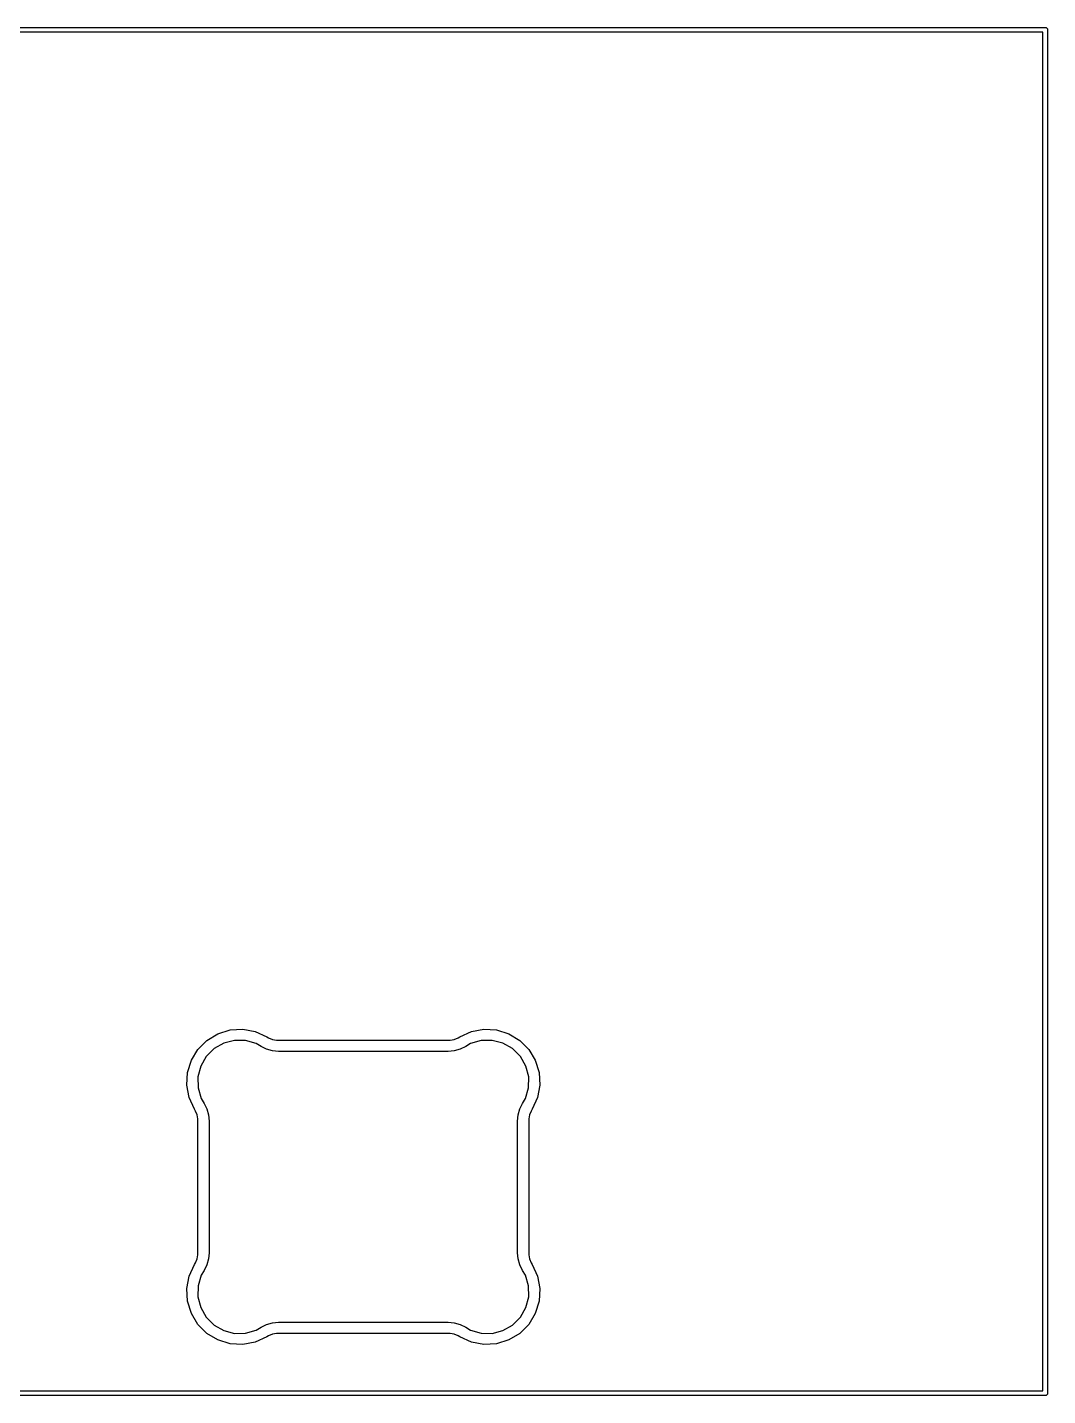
# Model space of a CAD drawing. Header units: millimetres. Extents: x 53 to 494, y -224 to -59.
# Drawn here: x 125.61 to 136.46, y -199.73 to -185.19 of the extents above; entities that cross this region are included whole.
import ezdxf

# ---------------------------------------------------------------- set-up
doc = ezdxf.new("R2010")
doc.units = ezdxf.units.MM
for name, color, linetype, true_color in [('Edge.Cuts', 254, 'CONTINUOUS', 0xd0d2cd), ('F.Courtyard', 6, 'CONTINUOUS', 0xff26e2), ('User.Eco2', 31, 'CONTINUOUS', 0xd8c852)]:
    doc.layers.add(name, color=color, linetype=linetype, true_color=true_color)

msp = doc.modelspace()

# ---------------------------------------------------------------- linework, layer by layer
at = {"layer": 'Edge.Cuts', "linetype": 'CONTINUOUS'}
for p, q in [((121.9305, -185.185), (136.4305, -185.185)), ((136.4305, -185.185), (136.440067, -185.186903)), ((136.440067, -185.186903), (136.453597, -185.200433)), ((136.453597, -185.200433), (136.4555, -185.21)), ((136.4555, -185.21), (136.4555, -199.71)), ((136.4055, -185.235), (121.9555, -185.235)), ((136.4055, -199.685), (136.4055, -185.235)), ((127.763474, -195.846817), (127.898681, -195.838957)), ((127.898681, -195.838957), (128.03182, -195.863786)), ((130.32918, -195.863787), (130.462319, -195.838959)), ((130.462319, -195.838959), (130.597526, -195.84682)), ((127.422383, -196.05265), (127.51815, -195.956883)), ((127.51815, -195.956883), (127.634108, -195.886908)), ((127.696517, -195.986592), (127.594035, -196.045093)), ((127.634108, -195.886908), (127.763474, -195.846817)), ((127.810793, -195.957166), (127.696517, -195.986592)), ((127.928784, -195.958896), (127.810793, -195.957166)), ((128.042149, -195.99166), (127.928784, -195.958896)), ((128.03182, -195.863786), (128.155103, -195.919851)), ((128.155103, -195.919851), (128.155104, -195.919852)), ((128.155104, -195.919852), (128.173858, -195.931326)), ((128.173858, -195.931326), (128.214925, -195.947035)), ((128.214925, -195.947035), (128.258163, -195.955023)), ((128.258163, -195.955023), (128.280146, -195.955)), ((128.280146, -195.955), (128.280147, -195.955)), ((128.280147, -195.955), (129.1805, -195.955)), ((129.1805, -195.955), (130.080853, -195.955)), ((130.080853, -195.955), (130.080854, -195.955)), ((130.080854, -195.955), (130.102838, -195.955023)), ((130.102838, -195.955023), (130.146075, -195.947036)), ((130.146075, -195.947036), (130.187142, -195.931327)), ((130.187142, -195.931327), (130.205894, -195.919853)), ((130.205894, -195.919853), (130.205896, -195.919852)), ((130.205896, -195.919852), (130.32918, -195.863787)), ((130.432215, -195.958898), (130.318851, -195.991661)), ((130.550206, -195.957168), (130.432215, -195.958898)), ((130.664482, -195.986594), (130.550206, -195.957168)), ((130.597526, -195.84682), (130.726891, -195.88691)), ((130.766963, -196.045096), (130.664482, -195.986594)), ((130.726891, -195.88691), (130.842848, -195.956885)), ((130.842848, -195.956885), (130.938615, -196.052652)), ((127.352408, -196.168608), (127.422383, -196.05265)), ((127.510593, -196.128535), (127.452092, -196.231017)), ((127.594035, -196.045093), (127.510593, -196.128535)), ((128.092584, -196.022279), (128.042149, -195.99166)), ((128.092585, -196.022279), (128.092584, -196.022279)), ((128.092586, -196.02228), (128.092585, -196.022279)), ((128.151527, -196.051239), (128.092586, -196.02228)), ((128.214748, -196.069009), (128.151527, -196.051239)), ((128.280146, -196.075), (128.214748, -196.069009)), ((128.280147, -196.075), (128.280146, -196.074999)), ((128.280146, -196.074999), (128.280146, -196.075)), ((129.1805, -196.075), (128.280147, -196.075)), ((130.080852, -196.075), (129.1805, -196.075)), ((130.080853, -196.075), (130.080852, -196.075)), ((130.146251, -196.06901), (130.080853, -196.074999)), ((130.080853, -196.074999), (130.080853, -196.075)), ((130.209474, -196.05124), (130.146251, -196.06901)), ((130.268416, -196.022279), (130.209474, -196.05124)), ((130.268417, -196.022277), (130.268416, -196.022279)), ((130.318851, -195.991661), (130.268417, -196.022277)), ((130.850404, -196.128537), (130.766963, -196.045096)), ((130.908906, -196.231018), (130.850404, -196.128537)), ((130.938615, -196.052652), (131.00859, -196.168609)), ((127.312317, -196.297974), (127.352408, -196.168608)), ((127.452092, -196.231017), (127.422666, -196.345293)), ((130.938332, -196.345294), (130.908906, -196.231018)), ((131.00859, -196.168609), (131.04868, -196.297974)), ((127.304457, -196.433181), (127.312317, -196.297974)), ((127.422666, -196.345293), (127.424396, -196.463284)), ((130.936602, -196.463285), (130.938332, -196.345294)), ((131.04868, -196.297974), (131.056541, -196.433181)), ((127.329286, -196.56632), (127.304457, -196.433181)), ((127.385353, -196.689606), (127.329286, -196.56632)), ((127.424396, -196.463284), (127.45716, -196.576649)), ((130.903839, -196.576649), (130.936602, -196.463285)), ((131.031713, -196.56632), (130.975647, -196.689603)), ((131.056541, -196.433181), (131.031713, -196.56632)), ((127.385354, -196.689607), (127.385353, -196.689606)), ((127.396828, -196.708359), (127.385354, -196.689607)), ((127.412537, -196.749425), (127.396828, -196.708359)), ((127.45716, -196.576649), (127.487779, -196.627084)), ((127.487779, -196.627084), (127.487779, -196.627085)), ((127.487779, -196.627085), (127.51674, -196.686026)), ((127.51674, -196.686026), (127.534511, -196.749249)), ((130.82649, -196.749249), (130.84426, -196.686026)), ((130.84426, -196.686026), (130.873221, -196.627084)), ((130.873221, -196.627084), (130.873222, -196.627082)), ((130.873222, -196.627082), (130.903839, -196.576649)), ((130.964173, -196.708358), (130.948464, -196.749425)), ((130.975647, -196.689606), (130.964173, -196.708358)), ((130.975647, -196.689603), (130.975647, -196.689606)), ((127.420524, -196.792661), (127.412537, -196.749425)), ((127.420499, -197.515), (127.4205, -196.814647)), ((127.4205, -196.814645), (127.420524, -196.792661)), ((127.4205, -196.814647), (127.4205, -196.814645)), ((127.534511, -196.749249), (127.540499, -196.814645)), ((127.540499, -196.814645), (127.5405, -196.814647)), ((127.5405, -196.814647), (127.540499, -197.515)), ((130.8205, -196.814645), (130.82649, -196.749249)), ((130.8205, -196.814647), (130.8205, -196.814645)), ((130.820501, -197.515), (130.8205, -196.814647)), ((130.948464, -196.749425), (130.940477, -196.792662)), ((130.940477, -196.792662), (130.9405, -196.814645)), ((130.9405, -196.814645), (130.9405, -196.814647)), ((130.9405, -196.814647), (130.940501, -197.515)), ((127.4205, -198.215353), (127.420499, -197.515)), ((127.540499, -197.515), (127.5405, -198.215353)), ((130.8205, -198.215351), (130.820501, -197.515)), ((130.940501, -197.515), (130.9405, -198.215353)), ((127.396837, -198.321634), (127.412547, -198.280578)), ((127.412547, -198.280578), (127.420528, -198.23735)), ((127.420502, -198.215364), (127.4205, -198.215353)), ((127.4205, -198.215371), (127.420502, -198.215364)), ((127.420528, -198.23735), (127.4205, -198.215371)), ((127.534522, -198.280748), (127.516747, -198.343983)), ((127.540496, -198.215368), (127.534522, -198.280748)), ((127.5405, -198.215353), (127.540496, -198.215368)), ((130.8205, -198.215352), (130.8205, -198.215351)), ((130.82649, -198.280751), (130.8205, -198.215352)), ((130.84426, -198.343974), (130.82649, -198.280751)), ((130.9405, -198.215354), (130.940477, -198.237338)), ((130.940477, -198.237338), (130.948464, -198.280575)), ((130.9405, -198.215353), (130.9405, -198.215354)), ((130.948464, -198.280575), (130.964173, -198.321642)), ((127.329287, -198.46368), (127.385353, -198.340395)), ((127.385353, -198.340395), (127.385359, -198.340389)), ((127.385359, -198.340389), (127.385362, -198.340379)), ((127.385362, -198.340379), (127.396837, -198.321634)), ((127.457161, -198.453351), (127.424398, -198.566715)), ((127.487768, -198.402932), (127.457161, -198.453351)), ((127.48777, -198.402931), (127.487768, -198.402932)), ((127.487773, -198.402924), (127.48777, -198.402931)), ((127.487779, -198.402915), (127.487773, -198.402924)), ((127.48778, -198.40291), (127.487779, -198.402915)), ((127.516747, -198.343983), (127.48778, -198.40291)), ((130.873221, -198.402916), (130.84426, -198.343974)), ((130.873222, -198.402917), (130.873221, -198.402916)), ((130.90384, -198.453351), (130.873222, -198.402917)), ((130.936603, -198.566715), (130.90384, -198.453351)), ((130.964173, -198.321642), (130.975647, -198.340394)), ((130.975647, -198.340394), (130.975647, -198.340395)), ((130.975647, -198.340395), (131.031713, -198.46368)), ((127.304459, -198.596819), (127.329287, -198.46368)), ((127.31232, -198.732026), (127.304459, -198.596819)), ((127.424398, -198.566715), (127.422668, -198.684706)), ((130.938333, -198.684706), (130.936603, -198.566715)), ((131.031713, -198.46368), (131.056542, -198.596819)), ((131.056542, -198.596819), (131.048681, -198.732026)), ((127.35241, -198.861391), (127.31232, -198.732026)), ((127.422668, -198.684706), (127.452094, -198.798982)), ((130.908907, -198.798982), (130.938333, -198.684706)), ((131.048681, -198.732026), (131.008591, -198.861391)), ((127.422385, -198.977348), (127.35241, -198.861391)), ((127.452094, -198.798982), (127.510596, -198.901463)), ((130.850405, -198.901464), (130.908907, -198.798982)), ((131.008591, -198.861391), (130.938616, -198.977349)), ((127.518152, -199.073115), (127.422385, -198.977348)), ((127.510596, -198.901463), (127.594037, -198.984904)), ((127.594037, -198.984904), (127.696518, -199.043406)), ((127.696518, -199.043406), (127.810794, -199.072832)), ((127.928785, -199.071102), (128.042149, -199.038339)), ((128.042149, -199.038339), (128.092585, -199.007721)), ((128.092585, -199.00772), (128.151526, -198.97876)), ((128.092585, -199.007721), (128.092585, -199.00772)), ((128.151526, -198.97876), (128.214749, -198.960989)), ((128.214749, -198.960989), (128.280145, -198.955)), ((128.280145, -198.955), (128.280147, -198.955)), ((128.280147, -198.955), (129.1805, -198.955)), ((129.1805, -198.955), (130.080853, -198.955)), ((130.080853, -198.955), (130.146251, -198.96099)), ((130.146251, -198.96099), (130.209474, -198.97876)), ((130.209474, -198.97876), (130.268416, -199.007721)), ((130.268416, -199.007721), (130.268417, -199.007722)), ((130.268417, -199.007722), (130.318851, -199.03834)), ((130.318851, -199.03834), (130.432215, -199.071103)), ((130.550206, -199.072833), (130.664482, -199.043407)), ((130.664482, -199.043407), (130.766964, -198.984905)), ((130.766964, -198.984905), (130.850405, -198.901464)), ((130.938616, -198.977349), (130.842849, -199.073116)), ((127.634109, -199.14309), (127.518152, -199.073115)), ((127.763474, -199.18318), (127.634109, -199.14309)), ((127.898681, -199.191041), (127.763474, -199.18318)), ((127.810794, -199.072832), (127.928785, -199.071102)), ((128.03182, -199.166213), (127.898681, -199.191041)), ((128.155105, -199.110147), (128.03182, -199.166213)), ((128.155107, -199.110146), (128.155105, -199.110146)), ((128.155105, -199.110146), (128.155105, -199.110147)), ((128.173859, -199.098672), (128.155107, -199.110146)), ((128.214925, -199.082963), (128.173859, -199.098672)), ((128.258161, -199.074976), (128.214925, -199.082963)), ((128.280145, -199.075), (128.258161, -199.074976)), ((128.280147, -199.075), (128.280145, -199.074999)), ((128.280145, -199.074999), (128.280145, -199.075)), ((129.1805, -199.075), (128.280147, -199.075)), ((130.080853, -199.075), (129.1805, -199.075)), ((130.080854, -199.075), (130.080853, -199.074999)), ((130.080853, -199.074999), (130.080853, -199.075)), ((130.102838, -199.074977), (130.080854, -199.075)), ((130.146075, -199.082964), (130.102838, -199.074977)), ((130.187142, -199.098673), (130.146075, -199.082964)), ((130.205894, -199.110147), (130.187142, -199.098673)), ((130.205896, -199.110147), (130.205894, -199.110147)), ((130.32918, -199.166213), (130.205896, -199.110147)), ((130.462319, -199.191042), (130.32918, -199.166213)), ((130.432215, -199.071103), (130.550206, -199.072833)), ((130.597526, -199.183181), (130.462319, -199.191042)), ((130.726891, -199.143091), (130.597526, -199.183181)), ((130.842849, -199.073116), (130.726891, -199.143091)), ((136.4305, -199.735), (121.9305, -199.735)), ((121.9555, -199.685), (136.4055, -199.685)), ((136.440067, -199.733097), (136.4305, -199.735)), ((136.453597, -199.719567), (136.440067, -199.733097)), ((136.4555, -199.71), (136.453597, -199.719567))]:
    msp.add_line(p, q, dxfattribs=at)
at = {"layer": 'F.Courtyard', "linetype": 'CONTINUOUS'}
for p, q in [((121.9305, -185.185), (136.4305, -185.185)), ((136.4305, -185.185), (136.440067, -185.186903)), ((136.440067, -185.186903), (136.453597, -185.200433)), ((136.453597, -185.200433), (136.4555, -185.21)), ((136.4555, -185.21), (136.4555, -199.71)), ((136.4055, -185.235), (121.9555, -185.235)), ((136.4055, -199.685), (136.4055, -185.235)), ((127.763474, -195.846817), (127.898681, -195.838957)), ((127.898681, -195.838957), (128.03182, -195.863786)), ((130.32918, -195.863787), (130.462319, -195.838959)), ((130.462319, -195.838959), (130.597526, -195.84682)), ((127.422383, -196.05265), (127.51815, -195.956883)), ((127.51815, -195.956883), (127.634108, -195.886908)), ((127.696517, -195.986592), (127.594035, -196.045093)), ((127.634108, -195.886908), (127.763474, -195.846817)), ((127.810793, -195.957166), (127.696517, -195.986592)), ((127.928784, -195.958896), (127.810793, -195.957166)), ((128.042149, -195.99166), (127.928784, -195.958896)), ((128.03182, -195.863786), (128.155103, -195.919851)), ((128.155103, -195.919851), (128.155104, -195.919852)), ((128.155104, -195.919852), (128.173858, -195.931326)), ((128.173858, -195.931326), (128.214925, -195.947035)), ((128.214925, -195.947035), (128.258163, -195.955023)), ((128.258163, -195.955023), (128.280146, -195.955)), ((128.280146, -195.955), (128.280147, -195.955)), ((128.280147, -195.955), (129.1805, -195.955)), ((129.1805, -195.955), (130.080853, -195.955)), ((130.080853, -195.955), (130.080854, -195.955)), ((130.080854, -195.955), (130.102838, -195.955023)), ((130.102838, -195.955023), (130.146075, -195.947036)), ((130.146075, -195.947036), (130.187142, -195.931327)), ((130.187142, -195.931327), (130.205894, -195.919853)), ((130.205894, -195.919853), (130.205896, -195.919852)), ((130.205896, -195.919852), (130.32918, -195.863787)), ((130.432215, -195.958898), (130.318851, -195.991661)), ((130.550206, -195.957168), (130.432215, -195.958898)), ((130.664482, -195.986594), (130.550206, -195.957168)), ((130.597526, -195.84682), (130.726891, -195.88691)), ((130.766963, -196.045096), (130.664482, -195.986594)), ((130.726891, -195.88691), (130.842848, -195.956885)), ((130.842848, -195.956885), (130.938615, -196.052652)), ((127.352408, -196.168608), (127.422383, -196.05265)), ((127.510593, -196.128535), (127.452092, -196.231017)), ((127.594035, -196.045093), (127.510593, -196.128535)), ((128.092584, -196.022279), (128.042149, -195.99166)), ((128.092585, -196.022279), (128.092584, -196.022279)), ((128.092586, -196.02228), (128.092585, -196.022279)), ((128.151527, -196.051239), (128.092586, -196.02228)), ((128.214748, -196.069009), (128.151527, -196.051239)), ((128.280146, -196.075), (128.214748, -196.069009)), ((128.280147, -196.075), (128.280146, -196.074999)), ((128.280146, -196.074999), (128.280146, -196.075)), ((129.1805, -196.075), (128.280147, -196.075)), ((130.080852, -196.075), (129.1805, -196.075)), ((130.080853, -196.075), (130.080852, -196.075)), ((130.146251, -196.06901), (130.080853, -196.074999)), ((130.080853, -196.074999), (130.080853, -196.075)), ((130.209474, -196.05124), (130.146251, -196.06901)), ((130.268416, -196.022279), (130.209474, -196.05124)), ((130.268417, -196.022277), (130.268416, -196.022279)), ((130.318851, -195.991661), (130.268417, -196.022277)), ((130.850404, -196.128537), (130.766963, -196.045096)), ((130.908906, -196.231018), (130.850404, -196.128537)), ((130.938615, -196.052652), (131.00859, -196.168609)), ((127.312317, -196.297974), (127.352408, -196.168608)), ((127.452092, -196.231017), (127.422666, -196.345293)), ((130.938332, -196.345294), (130.908906, -196.231018)), ((131.00859, -196.168609), (131.04868, -196.297974)), ((127.304457, -196.433181), (127.312317, -196.297974)), ((127.422666, -196.345293), (127.424396, -196.463284)), ((130.936602, -196.463285), (130.938332, -196.345294)), ((131.04868, -196.297974), (131.056541, -196.433181)), ((127.329286, -196.56632), (127.304457, -196.433181)), ((127.385353, -196.689606), (127.329286, -196.56632)), ((127.424396, -196.463284), (127.45716, -196.576649)), ((130.903839, -196.576649), (130.936602, -196.463285)), ((131.031713, -196.56632), (130.975647, -196.689603)), ((131.056541, -196.433181), (131.031713, -196.56632)), ((127.385354, -196.689607), (127.385353, -196.689606)), ((127.396828, -196.708359), (127.385354, -196.689607)), ((127.412537, -196.749425), (127.396828, -196.708359)), ((127.45716, -196.576649), (127.487779, -196.627084)), ((127.487779, -196.627084), (127.487779, -196.627085)), ((127.487779, -196.627085), (127.51674, -196.686026)), ((127.51674, -196.686026), (127.534511, -196.749249)), ((130.82649, -196.749249), (130.84426, -196.686026)), ((130.84426, -196.686026), (130.873221, -196.627084)), ((130.873221, -196.627084), (130.873222, -196.627082)), ((130.873222, -196.627082), (130.903839, -196.576649)), ((130.964173, -196.708358), (130.948464, -196.749425)), ((130.975647, -196.689606), (130.964173, -196.708358)), ((130.975647, -196.689603), (130.975647, -196.689606)), ((127.420524, -196.792661), (127.412537, -196.749425)), ((127.420499, -197.515), (127.4205, -196.814647)), ((127.4205, -196.814645), (127.420524, -196.792661)), ((127.4205, -196.814647), (127.4205, -196.814645)), ((127.534511, -196.749249), (127.540499, -196.814645)), ((127.540499, -196.814645), (127.5405, -196.814647)), ((127.5405, -196.814647), (127.540499, -197.515)), ((130.8205, -196.814645), (130.82649, -196.749249)), ((130.8205, -196.814647), (130.8205, -196.814645)), ((130.820501, -197.515), (130.8205, -196.814647)), ((130.948464, -196.749425), (130.940477, -196.792662)), ((130.940477, -196.792662), (130.9405, -196.814645)), ((130.9405, -196.814645), (130.9405, -196.814647)), ((130.9405, -196.814647), (130.940501, -197.515)), ((127.4205, -198.215353), (127.420499, -197.515)), ((127.540499, -197.515), (127.5405, -198.215353)), ((130.8205, -198.215351), (130.820501, -197.515)), ((130.940501, -197.515), (130.9405, -198.215353)), ((127.396837, -198.321634), (127.412547, -198.280578)), ((127.412547, -198.280578), (127.420528, -198.23735)), ((127.420502, -198.215364), (127.4205, -198.215353)), ((127.4205, -198.215371), (127.420502, -198.215364)), ((127.420528, -198.23735), (127.4205, -198.215371)), ((127.534522, -198.280748), (127.516747, -198.343983)), ((127.540496, -198.215368), (127.534522, -198.280748)), ((127.5405, -198.215353), (127.540496, -198.215368)), ((130.8205, -198.215352), (130.8205, -198.215351)), ((130.82649, -198.280751), (130.8205, -198.215352)), ((130.84426, -198.343974), (130.82649, -198.280751)), ((130.9405, -198.215354), (130.940477, -198.237338)), ((130.940477, -198.237338), (130.948464, -198.280575)), ((130.9405, -198.215353), (130.9405, -198.215354)), ((130.948464, -198.280575), (130.964173, -198.321642)), ((127.329287, -198.46368), (127.385353, -198.340395)), ((127.385353, -198.340395), (127.385359, -198.340389)), ((127.385359, -198.340389), (127.385362, -198.340379)), ((127.385362, -198.340379), (127.396837, -198.321634)), ((127.457161, -198.453351), (127.424398, -198.566715)), ((127.487768, -198.402932), (127.457161, -198.453351)), ((127.48777, -198.402931), (127.487768, -198.402932)), ((127.487773, -198.402924), (127.48777, -198.402931)), ((127.487779, -198.402915), (127.487773, -198.402924)), ((127.48778, -198.40291), (127.487779, -198.402915)), ((127.516747, -198.343983), (127.48778, -198.40291)), ((130.873221, -198.402916), (130.84426, -198.343974)), ((130.873222, -198.402917), (130.873221, -198.402916)), ((130.90384, -198.453351), (130.873222, -198.402917)), ((130.936603, -198.566715), (130.90384, -198.453351)), ((130.964173, -198.321642), (130.975647, -198.340394)), ((130.975647, -198.340394), (130.975647, -198.340395)), ((130.975647, -198.340395), (131.031713, -198.46368)), ((127.304459, -198.596819), (127.329287, -198.46368)), ((127.31232, -198.732026), (127.304459, -198.596819)), ((127.424398, -198.566715), (127.422668, -198.684706)), ((130.938333, -198.684706), (130.936603, -198.566715)), ((131.031713, -198.46368), (131.056542, -198.596819)), ((131.056542, -198.596819), (131.048681, -198.732026)), ((127.35241, -198.861391), (127.31232, -198.732026)), ((127.422668, -198.684706), (127.452094, -198.798982)), ((130.908907, -198.798982), (130.938333, -198.684706)), ((131.048681, -198.732026), (131.008591, -198.861391)), ((127.422385, -198.977348), (127.35241, -198.861391)), ((127.452094, -198.798982), (127.510596, -198.901463)), ((130.850405, -198.901464), (130.908907, -198.798982)), ((131.008591, -198.861391), (130.938616, -198.977349)), ((127.518152, -199.073115), (127.422385, -198.977348)), ((127.510596, -198.901463), (127.594037, -198.984904)), ((127.594037, -198.984904), (127.696518, -199.043406)), ((127.696518, -199.043406), (127.810794, -199.072832)), ((127.928785, -199.071102), (128.042149, -199.038339)), ((128.042149, -199.038339), (128.092585, -199.007721)), ((128.092585, -199.00772), (128.151526, -198.97876)), ((128.092585, -199.007721), (128.092585, -199.00772)), ((128.151526, -198.97876), (128.214749, -198.960989)), ((128.214749, -198.960989), (128.280145, -198.955)), ((128.280145, -198.955), (128.280147, -198.955)), ((128.280147, -198.955), (129.1805, -198.955)), ((129.1805, -198.955), (130.080853, -198.955)), ((130.080853, -198.955), (130.146251, -198.96099)), ((130.146251, -198.96099), (130.209474, -198.97876)), ((130.209474, -198.97876), (130.268416, -199.007721)), ((130.268416, -199.007721), (130.268417, -199.007722)), ((130.268417, -199.007722), (130.318851, -199.03834)), ((130.318851, -199.03834), (130.432215, -199.071103)), ((130.550206, -199.072833), (130.664482, -199.043407)), ((130.664482, -199.043407), (130.766964, -198.984905)), ((130.766964, -198.984905), (130.850405, -198.901464)), ((130.938616, -198.977349), (130.842849, -199.073116)), ((127.634109, -199.14309), (127.518152, -199.073115)), ((127.763474, -199.18318), (127.634109, -199.14309)), ((127.898681, -199.191041), (127.763474, -199.18318)), ((127.810794, -199.072832), (127.928785, -199.071102)), ((128.03182, -199.166213), (127.898681, -199.191041)), ((128.155105, -199.110147), (128.03182, -199.166213)), ((128.155107, -199.110146), (128.155105, -199.110146)), ((128.155105, -199.110146), (128.155105, -199.110147)), ((128.173859, -199.098672), (128.155107, -199.110146)), ((128.214925, -199.082963), (128.173859, -199.098672)), ((128.258161, -199.074976), (128.214925, -199.082963)), ((128.280145, -199.075), (128.258161, -199.074976)), ((128.280147, -199.075), (128.280145, -199.074999)), ((128.280145, -199.074999), (128.280145, -199.075)), ((129.1805, -199.075), (128.280147, -199.075)), ((130.080853, -199.075), (129.1805, -199.075)), ((130.080854, -199.075), (130.080853, -199.074999)), ((130.080853, -199.074999), (130.080853, -199.075)), ((130.102838, -199.074977), (130.080854, -199.075)), ((130.146075, -199.082964), (130.102838, -199.074977)), ((130.187142, -199.098673), (130.146075, -199.082964)), ((130.205894, -199.110147), (130.187142, -199.098673)), ((130.205896, -199.110147), (130.205894, -199.110147)), ((130.32918, -199.166213), (130.205896, -199.110147)), ((130.462319, -199.191042), (130.32918, -199.166213)), ((130.432215, -199.071103), (130.550206, -199.072833)), ((130.597526, -199.183181), (130.462319, -199.191042)), ((130.726891, -199.143091), (130.597526, -199.183181)), ((130.842849, -199.073116), (130.726891, -199.143091)), ((136.4305, -199.735), (121.9305, -199.735)), ((121.9555, -199.685), (136.4055, -199.685)), ((136.440067, -199.733097), (136.4305, -199.735)), ((136.453597, -199.719567), (136.440067, -199.733097)), ((136.4555, -199.71), (136.453597, -199.719567))]:
    msp.add_line(p, q, dxfattribs=at)
at = {"layer": 'User.Eco2', "linetype": 'CONTINUOUS'}
for p, q in [((121.9305, -185.185), (136.4305, -185.185)), ((136.4305, -185.185), (136.440067, -185.186903)), ((136.440067, -185.186903), (136.453597, -185.200433)), ((136.453597, -185.200433), (136.4555, -185.21)), ((136.4555, -185.21), (136.4555, -199.71)), ((136.4055, -185.235), (121.9555, -185.235)), ((136.4055, -199.685), (136.4055, -185.235)), ((127.763474, -195.846817), (127.898681, -195.838957)), ((127.898681, -195.838957), (128.03182, -195.863786)), ((130.32918, -195.863787), (130.462319, -195.838959)), ((130.462319, -195.838959), (130.597526, -195.84682)), ((127.422383, -196.05265), (127.51815, -195.956883)), ((127.51815, -195.956883), (127.634108, -195.886908)), ((127.696517, -195.986592), (127.594035, -196.045093)), ((127.634108, -195.886908), (127.763474, -195.846817)), ((127.810793, -195.957166), (127.696517, -195.986592)), ((127.928784, -195.958896), (127.810793, -195.957166)), ((128.042149, -195.99166), (127.928784, -195.958896)), ((128.03182, -195.863786), (128.155103, -195.919851)), ((128.155103, -195.919851), (128.155104, -195.919852)), ((128.155104, -195.919852), (128.173858, -195.931326)), ((128.173858, -195.931326), (128.214925, -195.947035)), ((128.214925, -195.947035), (128.258163, -195.955023)), ((128.258163, -195.955023), (128.280146, -195.955)), ((128.280146, -195.955), (128.280147, -195.955)), ((128.280147, -195.955), (129.1805, -195.955)), ((129.1805, -195.955), (130.080853, -195.955)), ((130.080853, -195.955), (130.080854, -195.955)), ((130.080854, -195.955), (130.102838, -195.955023)), ((130.102838, -195.955023), (130.146075, -195.947036)), ((130.146075, -195.947036), (130.187142, -195.931327)), ((130.187142, -195.931327), (130.205894, -195.919853)), ((130.205894, -195.919853), (130.205896, -195.919852)), ((130.205896, -195.919852), (130.32918, -195.863787)), ((130.432215, -195.958898), (130.318851, -195.991661)), ((130.550206, -195.957168), (130.432215, -195.958898)), ((130.664482, -195.986594), (130.550206, -195.957168)), ((130.597526, -195.84682), (130.726891, -195.88691)), ((130.766963, -196.045096), (130.664482, -195.986594)), ((130.726891, -195.88691), (130.842848, -195.956885)), ((130.842848, -195.956885), (130.938615, -196.052652)), ((127.352408, -196.168608), (127.422383, -196.05265)), ((127.510593, -196.128535), (127.452092, -196.231017)), ((127.594035, -196.045093), (127.510593, -196.128535)), ((128.092584, -196.022279), (128.042149, -195.99166)), ((128.092585, -196.022279), (128.092584, -196.022279)), ((128.092586, -196.02228), (128.092585, -196.022279)), ((128.151527, -196.051239), (128.092586, -196.02228)), ((128.214748, -196.069009), (128.151527, -196.051239)), ((128.280146, -196.075), (128.214748, -196.069009)), ((128.280147, -196.075), (128.280146, -196.074999)), ((128.280146, -196.074999), (128.280146, -196.075)), ((129.1805, -196.075), (128.280147, -196.075)), ((130.080852, -196.075), (129.1805, -196.075)), ((130.080853, -196.075), (130.080852, -196.075)), ((130.146251, -196.06901), (130.080853, -196.074999)), ((130.080853, -196.074999), (130.080853, -196.075)), ((130.209474, -196.05124), (130.146251, -196.06901)), ((130.268416, -196.022279), (130.209474, -196.05124)), ((130.268417, -196.022277), (130.268416, -196.022279)), ((130.318851, -195.991661), (130.268417, -196.022277)), ((130.850404, -196.128537), (130.766963, -196.045096)), ((130.908906, -196.231018), (130.850404, -196.128537)), ((130.938615, -196.052652), (131.00859, -196.168609)), ((127.312317, -196.297974), (127.352408, -196.168608)), ((127.452092, -196.231017), (127.422666, -196.345293)), ((130.938332, -196.345294), (130.908906, -196.231018)), ((131.00859, -196.168609), (131.04868, -196.297974)), ((127.304457, -196.433181), (127.312317, -196.297974)), ((127.422666, -196.345293), (127.424396, -196.463284)), ((130.936602, -196.463285), (130.938332, -196.345294)), ((131.04868, -196.297974), (131.056541, -196.433181)), ((127.329286, -196.56632), (127.304457, -196.433181)), ((127.385353, -196.689606), (127.329286, -196.56632)), ((127.424396, -196.463284), (127.45716, -196.576649)), ((130.903839, -196.576649), (130.936602, -196.463285)), ((131.031713, -196.56632), (130.975647, -196.689603)), ((131.056541, -196.433181), (131.031713, -196.56632)), ((127.385354, -196.689607), (127.385353, -196.689606)), ((127.396828, -196.708359), (127.385354, -196.689607)), ((127.412537, -196.749425), (127.396828, -196.708359)), ((127.45716, -196.576649), (127.487779, -196.627084)), ((127.487779, -196.627084), (127.487779, -196.627085)), ((127.487779, -196.627085), (127.51674, -196.686026)), ((127.51674, -196.686026), (127.534511, -196.749249)), ((130.82649, -196.749249), (130.84426, -196.686026)), ((130.84426, -196.686026), (130.873221, -196.627084)), ((130.873221, -196.627084), (130.873222, -196.627082)), ((130.873222, -196.627082), (130.903839, -196.576649)), ((130.964173, -196.708358), (130.948464, -196.749425)), ((130.975647, -196.689606), (130.964173, -196.708358)), ((130.975647, -196.689603), (130.975647, -196.689606)), ((127.420524, -196.792661), (127.412537, -196.749425)), ((127.420499, -197.515), (127.4205, -196.814647)), ((127.4205, -196.814645), (127.420524, -196.792661)), ((127.4205, -196.814647), (127.4205, -196.814645)), ((127.534511, -196.749249), (127.540499, -196.814645)), ((127.540499, -196.814645), (127.5405, -196.814647)), ((127.5405, -196.814647), (127.540499, -197.515)), ((130.8205, -196.814645), (130.82649, -196.749249)), ((130.8205, -196.814647), (130.8205, -196.814645)), ((130.820501, -197.515), (130.8205, -196.814647)), ((130.948464, -196.749425), (130.940477, -196.792662)), ((130.940477, -196.792662), (130.9405, -196.814645)), ((130.9405, -196.814645), (130.9405, -196.814647)), ((130.9405, -196.814647), (130.940501, -197.515)), ((127.4205, -198.215353), (127.420499, -197.515)), ((127.540499, -197.515), (127.5405, -198.215353)), ((130.8205, -198.215351), (130.820501, -197.515)), ((130.940501, -197.515), (130.9405, -198.215353)), ((127.396837, -198.321634), (127.412547, -198.280578)), ((127.412547, -198.280578), (127.420528, -198.23735)), ((127.420502, -198.215364), (127.4205, -198.215353)), ((127.4205, -198.215371), (127.420502, -198.215364)), ((127.420528, -198.23735), (127.4205, -198.215371)), ((127.534522, -198.280748), (127.516747, -198.343983)), ((127.540496, -198.215368), (127.534522, -198.280748)), ((127.5405, -198.215353), (127.540496, -198.215368)), ((130.8205, -198.215352), (130.8205, -198.215351)), ((130.82649, -198.280751), (130.8205, -198.215352)), ((130.84426, -198.343974), (130.82649, -198.280751)), ((130.9405, -198.215354), (130.940477, -198.237338)), ((130.940477, -198.237338), (130.948464, -198.280575)), ((130.9405, -198.215353), (130.9405, -198.215354)), ((130.948464, -198.280575), (130.964173, -198.321642)), ((127.329287, -198.46368), (127.385353, -198.340395)), ((127.385353, -198.340395), (127.385359, -198.340389)), ((127.385359, -198.340389), (127.385362, -198.340379)), ((127.385362, -198.340379), (127.396837, -198.321634)), ((127.457161, -198.453351), (127.424398, -198.566715)), ((127.487768, -198.402932), (127.457161, -198.453351)), ((127.48777, -198.402931), (127.487768, -198.402932)), ((127.487773, -198.402924), (127.48777, -198.402931)), ((127.487779, -198.402915), (127.487773, -198.402924)), ((127.48778, -198.40291), (127.487779, -198.402915)), ((127.516747, -198.343983), (127.48778, -198.40291)), ((130.873221, -198.402916), (130.84426, -198.343974)), ((130.873222, -198.402917), (130.873221, -198.402916)), ((130.90384, -198.453351), (130.873222, -198.402917)), ((130.936603, -198.566715), (130.90384, -198.453351)), ((130.964173, -198.321642), (130.975647, -198.340394)), ((130.975647, -198.340394), (130.975647, -198.340395)), ((130.975647, -198.340395), (131.031713, -198.46368)), ((127.304459, -198.596819), (127.329287, -198.46368)), ((127.31232, -198.732026), (127.304459, -198.596819)), ((127.424398, -198.566715), (127.422668, -198.684706)), ((130.938333, -198.684706), (130.936603, -198.566715)), ((131.031713, -198.46368), (131.056542, -198.596819)), ((131.056542, -198.596819), (131.048681, -198.732026)), ((127.35241, -198.861391), (127.31232, -198.732026)), ((127.422668, -198.684706), (127.452094, -198.798982)), ((130.908907, -198.798982), (130.938333, -198.684706)), ((131.048681, -198.732026), (131.008591, -198.861391)), ((127.422385, -198.977348), (127.35241, -198.861391)), ((127.452094, -198.798982), (127.510596, -198.901463)), ((130.850405, -198.901464), (130.908907, -198.798982)), ((131.008591, -198.861391), (130.938616, -198.977349)), ((127.518152, -199.073115), (127.422385, -198.977348)), ((127.510596, -198.901463), (127.594037, -198.984904)), ((127.594037, -198.984904), (127.696518, -199.043406)), ((127.696518, -199.043406), (127.810794, -199.072832)), ((127.928785, -199.071102), (128.042149, -199.038339)), ((128.042149, -199.038339), (128.092585, -199.007721)), ((128.092585, -199.00772), (128.151526, -198.97876)), ((128.092585, -199.007721), (128.092585, -199.00772)), ((128.151526, -198.97876), (128.214749, -198.960989)), ((128.214749, -198.960989), (128.280145, -198.955)), ((128.280145, -198.955), (128.280147, -198.955)), ((128.280147, -198.955), (129.1805, -198.955)), ((129.1805, -198.955), (130.080853, -198.955)), ((130.080853, -198.955), (130.146251, -198.96099)), ((130.146251, -198.96099), (130.209474, -198.97876)), ((130.209474, -198.97876), (130.268416, -199.007721)), ((130.268416, -199.007721), (130.268417, -199.007722)), ((130.268417, -199.007722), (130.318851, -199.03834)), ((130.318851, -199.03834), (130.432215, -199.071103)), ((130.550206, -199.072833), (130.664482, -199.043407)), ((130.664482, -199.043407), (130.766964, -198.984905)), ((130.766964, -198.984905), (130.850405, -198.901464)), ((130.938616, -198.977349), (130.842849, -199.073116)), ((127.634109, -199.14309), (127.518152, -199.073115)), ((127.763474, -199.18318), (127.634109, -199.14309)), ((127.898681, -199.191041), (127.763474, -199.18318)), ((127.810794, -199.072832), (127.928785, -199.071102)), ((128.03182, -199.166213), (127.898681, -199.191041)), ((128.155105, -199.110147), (128.03182, -199.166213)), ((128.155107, -199.110146), (128.155105, -199.110146)), ((128.155105, -199.110146), (128.155105, -199.110147)), ((128.173859, -199.098672), (128.155107, -199.110146)), ((128.214925, -199.082963), (128.173859, -199.098672)), ((128.258161, -199.074976), (128.214925, -199.082963)), ((128.280145, -199.075), (128.258161, -199.074976)), ((128.280147, -199.075), (128.280145, -199.074999)), ((128.280145, -199.074999), (128.280145, -199.075)), ((129.1805, -199.075), (128.280147, -199.075)), ((130.080853, -199.075), (129.1805, -199.075)), ((130.080854, -199.075), (130.080853, -199.074999)), ((130.080853, -199.074999), (130.080853, -199.075)), ((130.102838, -199.074977), (130.080854, -199.075)), ((130.146075, -199.082964), (130.102838, -199.074977)), ((130.187142, -199.098673), (130.146075, -199.082964)), ((130.205894, -199.110147), (130.187142, -199.098673)), ((130.205896, -199.110147), (130.205894, -199.110147)), ((130.32918, -199.166213), (130.205896, -199.110147)), ((130.462319, -199.191042), (130.32918, -199.166213)), ((130.432215, -199.071103), (130.550206, -199.072833)), ((130.597526, -199.183181), (130.462319, -199.191042)), ((130.726891, -199.143091), (130.597526, -199.183181)), ((130.842849, -199.073116), (130.726891, -199.143091)), ((136.4305, -199.735), (121.9305, -199.735)), ((121.9555, -199.685), (136.4055, -199.685)), ((136.440067, -199.733097), (136.4305, -199.735)), ((136.453597, -199.719567), (136.440067, -199.733097)), ((136.4555, -199.71), (136.453597, -199.719567))]:
    msp.add_line(p, q, dxfattribs=at)

doc.saveas('drawing.dxf')
